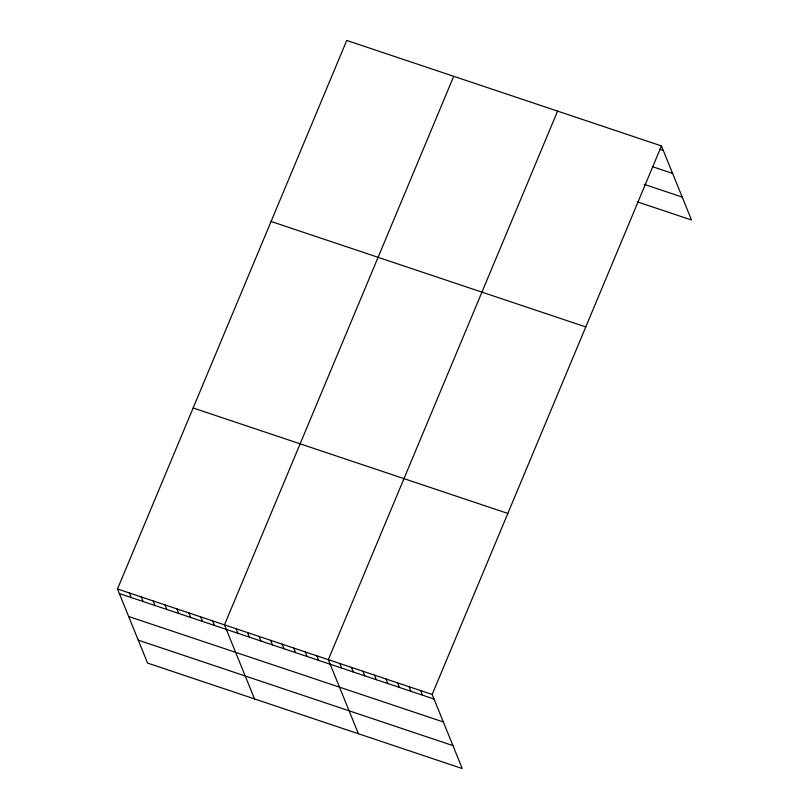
<?xml version="1.0" encoding="UTF-8"?>
<svg xmlns="http://www.w3.org/2000/svg" width="809" height="809" viewBox="0 0 809 809"><rect width="100%" height="100%" fill="white"/><g stroke="black" fill="none" stroke-linecap="round" stroke-linejoin="round"><path stroke-width="1.21" d="M661.438 145.923L432.168 694.456L462.252 768.55L147.562 663.077L117.477 588.992L346.748 40.45L661.438 145.923L691.523 220.008L637.29 201.835M453.738 76.309L224.467 624.851L254.552 698.936M557.593 111.116L328.323 659.648L358.407 733.743M659.831 149.321L663.289 150.484M652.994 166.856L672.613 173.429M644.126 184.31L682.209 197.072M271.086 221.464L585.777 326.937M193.139 407.969L507.83 513.442M117.477 588.992L432.168 694.456M119.328 593.553L434.018 699.027M128.651 616.498L443.342 721.962M138.248 640.141L452.939 745.605M420.629 690.593L422.48 695.153M409.091 686.72L410.942 691.291M397.553 682.857L399.403 687.417M386.014 678.984L387.865 683.554M374.476 675.121L376.327 679.691M362.938 671.258L364.788 675.818M351.399 667.385L353.25 671.955M339.861 663.522L341.711 668.082M316.784 655.786L318.635 660.346M305.246 651.923L307.096 656.483M293.707 648.049L295.558 652.62M282.159 644.186L284.02 648.747M270.621 640.313L272.481 644.884M259.082 636.45L260.943 641.011M247.544 632.577L249.405 637.148M236.006 628.714L237.866 633.275M212.585 620.867L214.436 625.428M200.693 616.883L202.543 621.443M188.81 612.898L190.661 617.459M176.918 608.914L178.769 613.475M165.026 604.93L166.887 609.49M153.144 600.945L154.994 605.506M141.251 596.961L143.102 601.522M129.359 592.977L131.22 597.538"/></g></svg>
